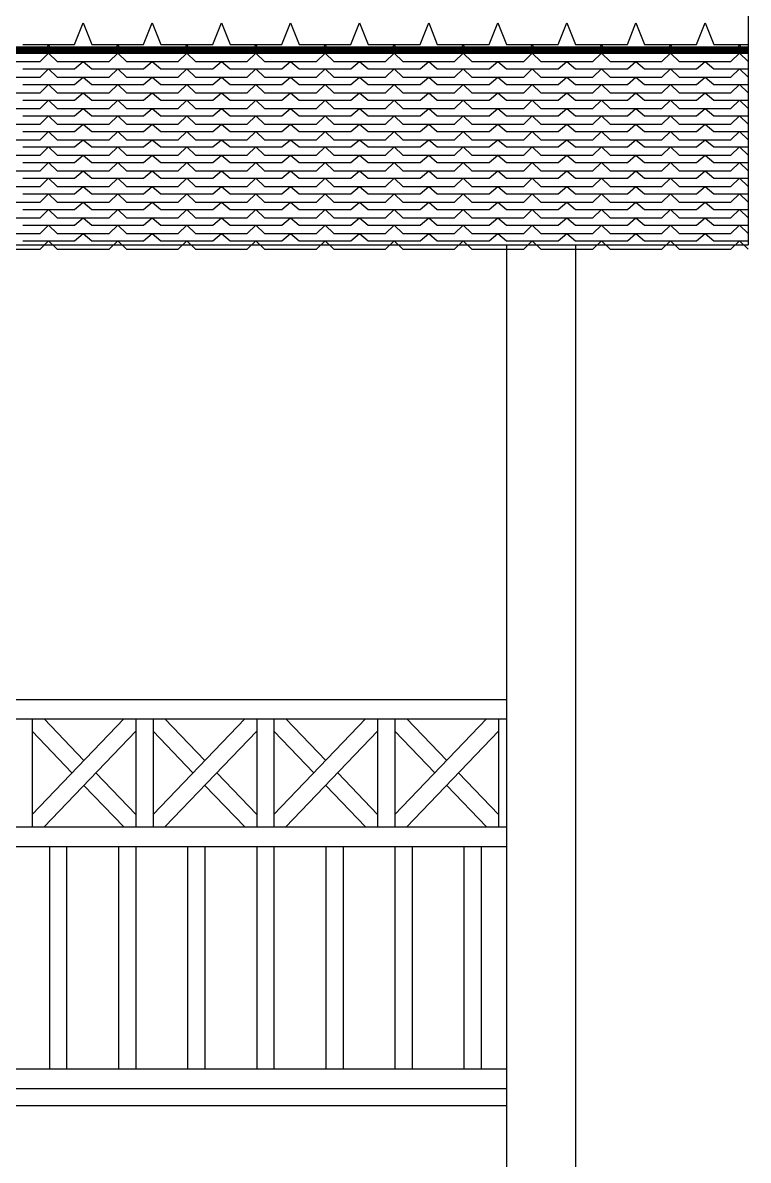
# Model space of a CAD drawing. Header units: inches. Extents: x 86794 to 87086, y 41803 to 41823.
# Drawn here: x 87036.171 to 87037.851, y 41816.897 to 41819.53 of the extents above; entities that cross this region are included whole.
import ezdxf

# ---------------------------------------------------------------- set-up
doc = ezdxf.new("R2010")
doc.units = ezdxf.units.IN
doc.header["$MEASUREMENT"] = 0

msp = doc.modelspace()

# ---------------------------------------------------------------- linework, layer by layer
at = {"ltscale": 0.006}
for p, q in [((87037.8509, 41821.7295), (87037.8509, 41819.0158)), ((87029.6509, 41819.459), (87037.8509, 41819.459)), ((87029.6509, 41819.459), (87037.8509, 41819.459)), ((87029.6509, 41819.459), (87037.8509, 41819.459)), ((87029.6509, 41819.0158), (87037.8509, 41819.0158)), ((87037.2909, 41819.0158), (87037.2909, 41814.2936)), ((87037.4509, 41819.0158), (87037.4509, 41814.2936)), ((87035.0542, 41817.9636), (87037.2909, 41817.9636)), ((87035.0542, 41817.9186), (87037.2909, 41817.9186)), ((87036.1926, 41817.9186), (87036.1926, 41817.6686)), ((87036.4048, 41817.9186), (87036.1926, 41817.6975)), ((87036.2203, 41817.9186), (87036.3126, 41817.8225)), ((87036.4326, 41817.9186), (87036.4326, 41817.6686)), ((87036.4726, 41817.9186), (87036.4726, 41817.6686)), ((87036.6848, 41817.9186), (87036.4726, 41817.6975)), ((87036.5003, 41817.9186), (87036.5926, 41817.8225)), ((87036.7126, 41817.9186), (87036.7126, 41817.6686)), ((87036.7526, 41817.9186), (87036.7526, 41817.6686)), ((87036.9648, 41817.9186), (87036.7526, 41817.6975)), ((87036.7803, 41817.9186), (87036.8726, 41817.8225)), ((87036.9926, 41817.9186), (87036.9926, 41817.6686)), ((87037.0326, 41817.9186), (87037.0326, 41817.6686)), ((87037.2448, 41817.9186), (87037.0326, 41817.6975)), ((87037.0603, 41817.9186), (87037.1526, 41817.8225)), ((87037.2726, 41817.9186), (87037.2726, 41817.6686)), ((87036.1926, 41817.8898), (87036.2848, 41817.7936)), ((87036.4326, 41817.8898), (87036.2203, 41817.6686)), ((87036.4726, 41817.8898), (87036.5648, 41817.7936)), ((87036.7126, 41817.8898), (87036.5003, 41817.6686)), ((87036.7526, 41817.8898), (87036.8448, 41817.7936)), ((87036.9926, 41817.8898), (87036.7803, 41817.6686)), ((87037.0326, 41817.8898), (87037.1248, 41817.7936)), ((87037.2726, 41817.8898), (87037.0603, 41817.6686)), ((87036.3403, 41817.7936), (87036.4326, 41817.6975)), ((87036.6203, 41817.7936), (87036.7126, 41817.6975)), ((87036.9003, 41817.7936), (87036.9926, 41817.6975)), ((87037.1803, 41817.7936), (87037.2726, 41817.6975)), ((87036.3126, 41817.7648), (87036.4048, 41817.6686)), ((87036.5926, 41817.7648), (87036.6848, 41817.6686)), ((87036.8726, 41817.7648), (87036.9648, 41817.6686)), ((87037.1526, 41817.7648), (87037.2448, 41817.6686)), ((87035.0542, 41817.6686), (87037.2909, 41817.6686)), ((87035.0542, 41817.6236), (87037.2909, 41817.6236)), ((87036.2326, 41817.6236), (87036.2326, 41817.1086)), ((87036.2726, 41817.6236), (87036.2726, 41817.1086)), ((87036.3926, 41817.6236), (87036.3926, 41817.1086)), ((87036.4326, 41817.6236), (87036.4326, 41817.1086)), ((87036.5526, 41817.6236), (87036.5526, 41817.1086)), ((87036.5926, 41817.6236), (87036.5926, 41817.1086)), ((87036.7126, 41817.6236), (87036.7126, 41817.1086)), ((87036.7526, 41817.6236), (87036.7526, 41817.1086)), ((87036.8726, 41817.6236), (87036.8726, 41817.1086)), ((87036.9126, 41817.6236), (87036.9126, 41817.1086)), ((87037.0326, 41817.6236), (87037.0326, 41817.1086)), ((87037.0726, 41817.6236), (87037.0726, 41817.1086)), ((87037.1926, 41817.6236), (87037.1926, 41817.1086)), ((87037.2326, 41817.6236), (87037.2326, 41817.1086)), ((87035.0542, 41817.1086), (87037.2909, 41817.1086)), ((87035.0542, 41817.0636), (87037.2909, 41817.0636)), ((87035.0542, 41817.0636), (87037.2909, 41817.0636)), ((87035.0542, 41817.0236), (87037.2909, 41817.0236))]:
    msp.add_line(p, q, dxfattribs=at)
at = {"color": 250}
for p, q in [((87036.2909, 41819.4795), (87036.3109, 41819.5295)), ((87036.3109, 41819.5295), (87036.3309, 41819.4795)), ((87036.4509, 41819.4795), (87036.4709, 41819.5295)), ((87036.4709, 41819.5295), (87036.4909, 41819.4795)), ((87036.6109, 41819.4795), (87036.6309, 41819.5295)), ((87036.6309, 41819.5295), (87036.6509, 41819.4795)), ((87036.7709, 41819.4795), (87036.7909, 41819.5295)), ((87036.7909, 41819.5295), (87036.8109, 41819.4795)), ((87036.9309, 41819.4795), (87036.9509, 41819.5295)), ((87036.9509, 41819.5295), (87036.9709, 41819.4795)), ((87037.0909, 41819.4795), (87037.1109, 41819.5295)), ((87037.1109, 41819.5295), (87037.1309, 41819.4795)), ((87037.2509, 41819.4795), (87037.2709, 41819.5295)), ((87037.2709, 41819.5295), (87037.2909, 41819.4795)), ((87037.4109, 41819.4795), (87037.4309, 41819.5295)), ((87037.4309, 41819.5295), (87037.4509, 41819.4795)), ((87037.5709, 41819.4795), (87037.5909, 41819.5295)), ((87037.5909, 41819.5295), (87037.6109, 41819.4795)), ((87037.7309, 41819.4795), (87037.7509, 41819.5295)), ((87037.7509, 41819.5295), (87037.7709, 41819.4795)), ((87036.1709, 41819.4795), (87036.2909, 41819.4795)), ((87036.2227, 41819.459), (87036.2309, 41819.4795)), ((87036.2309, 41819.4795), (87036.2391, 41819.459)), ((87036.3309, 41819.4795), (87036.4509, 41819.4795)), ((87036.3827, 41819.459), (87036.3909, 41819.4795)), ((87036.3909, 41819.4795), (87036.3991, 41819.459)), ((87036.4909, 41819.4795), (87036.6109, 41819.4795)), ((87036.5427, 41819.459), (87036.5509, 41819.4795)), ((87036.5509, 41819.4795), (87036.5591, 41819.459)), ((87036.6509, 41819.4795), (87036.7709, 41819.4795)), ((87036.7027, 41819.459), (87036.7109, 41819.4795)), ((87036.7109, 41819.4795), (87036.7191, 41819.459)), ((87036.8109, 41819.4795), (87036.9309, 41819.4795)), ((87036.8627, 41819.459), (87036.8709, 41819.4795)), ((87036.8709, 41819.4795), (87036.8791, 41819.459)), ((87036.9709, 41819.4795), (87037.0909, 41819.4795)), ((87037.0227, 41819.459), (87037.0309, 41819.4795)), ((87037.0309, 41819.4795), (87037.0391, 41819.459)), ((87037.1309, 41819.4795), (87037.2509, 41819.4795)), ((87037.1827, 41819.459), (87037.1909, 41819.4795)), ((87037.1909, 41819.4795), (87037.1991, 41819.459)), ((87037.2909, 41819.4795), (87037.4109, 41819.4795)), ((87037.3427, 41819.459), (87037.3509, 41819.4795)), ((87037.3509, 41819.4795), (87037.3591, 41819.459)), ((87037.4509, 41819.4795), (87037.5709, 41819.4795)), ((87037.5027, 41819.459), (87037.5109, 41819.4795)), ((87037.5109, 41819.4795), (87037.5191, 41819.459)), ((87037.6109, 41819.4795), (87037.7309, 41819.4795)), ((87037.6627, 41819.459), (87037.6709, 41819.4795)), ((87037.6709, 41819.4795), (87037.6791, 41819.459)), ((87037.7709, 41819.4795), (87037.8509, 41819.4795)), ((87037.8227, 41819.459), (87037.8309, 41819.4795)), ((87037.8309, 41819.4795), (87037.8391, 41819.459)), ((87036.2109, 41819.4396), (87036.2309, 41819.459)), ((87036.2309, 41819.459), (87036.2509, 41819.4396)), ((87036.3709, 41819.4396), (87036.3909, 41819.459)), ((87036.3909, 41819.459), (87036.4109, 41819.4396)), ((87036.5309, 41819.4396), (87036.5509, 41819.459)), ((87036.5509, 41819.459), (87036.5709, 41819.4396)), ((87036.6909, 41819.4396), (87036.7109, 41819.459)), ((87036.7109, 41819.459), (87036.7309, 41819.4396)), ((87036.8509, 41819.4396), (87036.8709, 41819.459)), ((87036.8709, 41819.459), (87036.8909, 41819.4396)), ((87037.0109, 41819.4396), (87037.0309, 41819.459)), ((87037.0309, 41819.459), (87037.0509, 41819.4396)), ((87037.1709, 41819.4396), (87037.1909, 41819.459)), ((87037.1909, 41819.459), (87037.2109, 41819.4396)), ((87037.3309, 41819.4396), (87037.3509, 41819.459)), ((87037.3509, 41819.459), (87037.3709, 41819.4396)), ((87037.4909, 41819.4396), (87037.5109, 41819.459)), ((87037.5109, 41819.459), (87037.5309, 41819.4396)), ((87037.6509, 41819.4396), (87037.6709, 41819.459)), ((87037.6709, 41819.459), (87037.6909, 41819.4396)), ((87037.8109, 41819.4396), (87037.8309, 41819.459)), ((87037.8309, 41819.459), (87037.8509, 41819.4396)), ((87036.0909, 41819.4396), (87036.2109, 41819.4396)), ((87036.2509, 41819.4396), (87036.3709, 41819.4396)), ((87036.2909, 41819.4228), (87036.3109, 41819.4396)), ((87036.3109, 41819.4396), (87036.3309, 41819.4228)), ((87036.4109, 41819.4396), (87036.5309, 41819.4396)), ((87036.4509, 41819.4228), (87036.4709, 41819.4396)), ((87036.4709, 41819.4396), (87036.4909, 41819.4228)), ((87036.5709, 41819.4396), (87036.6909, 41819.4396)), ((87036.6109, 41819.4228), (87036.6309, 41819.4396)), ((87036.6309, 41819.4396), (87036.6509, 41819.4228)), ((87036.7309, 41819.4396), (87036.8509, 41819.4396)), ((87036.7709, 41819.4228), (87036.7909, 41819.4396)), ((87036.7909, 41819.4396), (87036.8109, 41819.4228)), ((87036.8909, 41819.4396), (87037.0109, 41819.4396)), ((87036.9309, 41819.4228), (87036.9509, 41819.4396)), ((87036.9509, 41819.4396), (87036.9709, 41819.4228)), ((87037.0509, 41819.4396), (87037.1709, 41819.4396)), ((87037.0909, 41819.4228), (87037.1109, 41819.4396)), ((87037.1109, 41819.4396), (87037.1309, 41819.4228)), ((87037.2109, 41819.4396), (87037.3309, 41819.4396)), ((87037.2509, 41819.4228), (87037.2709, 41819.4396)), ((87037.2709, 41819.4396), (87037.2909, 41819.4228)), ((87037.3709, 41819.4396), (87037.4909, 41819.4396)), ((87037.4109, 41819.4228), (87037.4309, 41819.4396)), ((87037.4309, 41819.4396), (87037.4509, 41819.4228)), ((87037.5309, 41819.4396), (87037.6509, 41819.4396)), ((87037.5709, 41819.4228), (87037.5909, 41819.4396)), ((87037.5909, 41819.4396), (87037.6109, 41819.4228)), ((87037.6909, 41819.4396), (87037.8109, 41819.4396)), ((87037.7309, 41819.4228), (87037.7509, 41819.4396)), ((87037.7509, 41819.4396), (87037.7709, 41819.4228)), ((87036.0909, 41819.4035), (87036.2109, 41819.4035)), ((87036.1709, 41819.4228), (87036.2909, 41819.4228)), ((87036.2109, 41819.4035), (87036.2309, 41819.4228)), ((87036.2309, 41819.4228), (87036.2509, 41819.4035)), ((87036.2509, 41819.4035), (87036.3709, 41819.4035)), ((87036.2909, 41819.3867), (87036.3109, 41819.4035)), ((87036.3109, 41819.4035), (87036.3309, 41819.3867)), ((87036.3309, 41819.4228), (87036.4509, 41819.4228)), ((87036.3709, 41819.4035), (87036.3909, 41819.4228)), ((87036.3909, 41819.4228), (87036.4109, 41819.4035)), ((87036.4109, 41819.4035), (87036.5309, 41819.4035)), ((87036.4509, 41819.3867), (87036.4709, 41819.4035)), ((87036.4709, 41819.4035), (87036.4909, 41819.3867)), ((87036.4909, 41819.4228), (87036.6109, 41819.4228)), ((87036.5309, 41819.4035), (87036.5509, 41819.4228)), ((87036.5509, 41819.4228), (87036.5709, 41819.4035)), ((87036.5709, 41819.4035), (87036.6909, 41819.4035)), ((87036.6109, 41819.3867), (87036.6309, 41819.4035)), ((87036.6309, 41819.4035), (87036.6509, 41819.3867)), ((87036.6509, 41819.4228), (87036.7709, 41819.4228)), ((87036.6909, 41819.4035), (87036.7109, 41819.4228)), ((87036.7109, 41819.4228), (87036.7309, 41819.4035)), ((87036.7309, 41819.4035), (87036.8509, 41819.4035)), ((87036.7709, 41819.3867), (87036.7909, 41819.4035)), ((87036.7909, 41819.4035), (87036.8109, 41819.3867)), ((87036.8109, 41819.4228), (87036.9309, 41819.4228)), ((87036.8509, 41819.4035), (87036.8709, 41819.4228)), ((87036.8709, 41819.4228), (87036.8909, 41819.4035)), ((87036.8909, 41819.4035), (87037.0109, 41819.4035)), ((87036.9309, 41819.3867), (87036.9509, 41819.4035)), ((87036.9509, 41819.4035), (87036.9709, 41819.3867)), ((87036.9709, 41819.4228), (87037.0909, 41819.4228)), ((87037.0109, 41819.4035), (87037.0309, 41819.4228)), ((87037.0309, 41819.4228), (87037.0509, 41819.4035)), ((87037.0509, 41819.4035), (87037.1709, 41819.4035)), ((87037.0909, 41819.3867), (87037.1109, 41819.4035)), ((87037.1109, 41819.4035), (87037.1309, 41819.3867)), ((87037.1309, 41819.4228), (87037.2509, 41819.4228)), ((87037.1709, 41819.4035), (87037.1909, 41819.4228)), ((87037.1909, 41819.4228), (87037.2109, 41819.4035)), ((87037.2109, 41819.4035), (87037.3309, 41819.4035)), ((87037.2509, 41819.3867), (87037.2709, 41819.4035)), ((87037.2709, 41819.4035), (87037.2909, 41819.3867)), ((87037.2909, 41819.4228), (87037.4109, 41819.4228)), ((87037.3309, 41819.4035), (87037.3509, 41819.4228)), ((87037.3509, 41819.4228), (87037.3709, 41819.4035)), ((87037.3709, 41819.4035), (87037.4909, 41819.4035)), ((87037.4109, 41819.3867), (87037.4309, 41819.4035)), ((87037.4309, 41819.4035), (87037.4509, 41819.3867)), ((87037.4509, 41819.4228), (87037.5709, 41819.4228)), ((87037.4909, 41819.4035), (87037.5109, 41819.4228)), ((87037.5109, 41819.4228), (87037.5309, 41819.4035)), ((87037.5309, 41819.4035), (87037.6509, 41819.4035)), ((87037.5709, 41819.3867), (87037.5909, 41819.4035)), ((87037.5909, 41819.4035), (87037.6109, 41819.3867)), ((87037.6109, 41819.4228), (87037.7309, 41819.4228)), ((87037.6509, 41819.4035), (87037.6709, 41819.4228)), ((87037.6709, 41819.4228), (87037.6909, 41819.4035)), ((87037.6909, 41819.4035), (87037.8109, 41819.4035)), ((87037.7309, 41819.3867), (87037.7509, 41819.4035)), ((87037.7509, 41819.4035), (87037.7709, 41819.3867)), ((87037.7709, 41819.4228), (87037.8509, 41819.4228)), ((87037.8109, 41819.4035), (87037.8309, 41819.4228)), ((87037.8309, 41819.4228), (87037.8509, 41819.4035)), ((87036.1709, 41819.3867), (87036.2909, 41819.3867)), ((87036.2109, 41819.3673), (87036.2309, 41819.3867)), ((87036.2309, 41819.3867), (87036.2509, 41819.3673)), ((87036.3309, 41819.3867), (87036.4509, 41819.3867)), ((87036.3709, 41819.3673), (87036.3909, 41819.3867)), ((87036.3909, 41819.3867), (87036.4109, 41819.3673)), ((87036.4909, 41819.3867), (87036.6109, 41819.3867)), ((87036.5309, 41819.3673), (87036.5509, 41819.3867)), ((87036.5509, 41819.3867), (87036.5709, 41819.3673)), ((87036.6509, 41819.3867), (87036.7709, 41819.3867)), ((87036.6909, 41819.3673), (87036.7109, 41819.3867)), ((87036.7109, 41819.3867), (87036.7309, 41819.3673)), ((87036.8109, 41819.3867), (87036.9309, 41819.3867)), ((87036.8509, 41819.3673), (87036.8709, 41819.3867)), ((87036.8709, 41819.3867), (87036.8909, 41819.3673)), ((87036.9709, 41819.3867), (87037.0909, 41819.3867)), ((87037.0109, 41819.3673), (87037.0309, 41819.3867)), ((87037.0309, 41819.3867), (87037.0509, 41819.3673)), ((87037.1309, 41819.3867), (87037.2509, 41819.3867)), ((87037.1709, 41819.3673), (87037.1909, 41819.3867)), ((87037.1909, 41819.3867), (87037.2109, 41819.3673)), ((87037.2909, 41819.3867), (87037.4109, 41819.3867)), ((87037.3309, 41819.3673), (87037.3509, 41819.3867)), ((87037.3509, 41819.3867), (87037.3709, 41819.3673)), ((87037.4509, 41819.3867), (87037.5709, 41819.3867)), ((87037.4909, 41819.3673), (87037.5109, 41819.3867)), ((87037.5109, 41819.3867), (87037.5309, 41819.3673)), ((87037.6109, 41819.3867), (87037.7309, 41819.3867)), ((87037.6509, 41819.3673), (87037.6709, 41819.3867)), ((87037.6709, 41819.3867), (87037.6909, 41819.3673)), ((87037.7709, 41819.3867), (87037.8509, 41819.3867)), ((87037.8109, 41819.3673), (87037.8309, 41819.3867)), ((87037.8309, 41819.3867), (87037.8509, 41819.3673)), ((87036.0909, 41819.3673), (87036.2109, 41819.3673)), ((87036.1709, 41819.3505), (87036.2909, 41819.3505)), ((87036.2109, 41819.3312), (87036.2309, 41819.3505)), ((87036.2309, 41819.3505), (87036.2509, 41819.3312)), ((87036.2509, 41819.3673), (87036.3709, 41819.3673)), ((87036.2909, 41819.3505), (87036.3109, 41819.3673)), ((87036.3109, 41819.3673), (87036.3309, 41819.3505)), ((87036.3309, 41819.3505), (87036.4509, 41819.3505)), ((87036.3709, 41819.3312), (87036.3909, 41819.3505)), ((87036.3909, 41819.3505), (87036.4109, 41819.3312)), ((87036.4109, 41819.3673), (87036.5309, 41819.3673)), ((87036.4509, 41819.3505), (87036.4709, 41819.3673)), ((87036.4709, 41819.3673), (87036.4909, 41819.3505)), ((87036.4909, 41819.3505), (87036.6109, 41819.3505)), ((87036.5309, 41819.3312), (87036.5509, 41819.3505)), ((87036.5509, 41819.3505), (87036.5709, 41819.3312)), ((87036.5709, 41819.3673), (87036.6909, 41819.3673)), ((87036.6109, 41819.3505), (87036.6309, 41819.3673)), ((87036.6309, 41819.3673), (87036.6509, 41819.3505)), ((87036.6509, 41819.3505), (87036.7709, 41819.3505)), ((87036.6909, 41819.3312), (87036.7109, 41819.3505)), ((87036.7109, 41819.3505), (87036.7309, 41819.3312)), ((87036.7309, 41819.3673), (87036.8509, 41819.3673)), ((87036.7709, 41819.3505), (87036.7909, 41819.3673)), ((87036.7909, 41819.3673), (87036.8109, 41819.3505)), ((87036.8109, 41819.3505), (87036.9309, 41819.3505)), ((87036.8509, 41819.3312), (87036.8709, 41819.3505)), ((87036.8709, 41819.3505), (87036.8909, 41819.3312)), ((87036.8909, 41819.3673), (87037.0109, 41819.3673)), ((87036.9309, 41819.3505), (87036.9509, 41819.3673)), ((87036.9509, 41819.3673), (87036.9709, 41819.3505)), ((87036.9709, 41819.3505), (87037.0909, 41819.3505)), ((87037.0109, 41819.3312), (87037.0309, 41819.3505)), ((87037.0309, 41819.3505), (87037.0509, 41819.3312)), ((87037.0509, 41819.3673), (87037.1709, 41819.3673)), ((87037.0909, 41819.3505), (87037.1109, 41819.3673)), ((87037.1109, 41819.3673), (87037.1309, 41819.3505)), ((87037.1309, 41819.3505), (87037.2509, 41819.3505)), ((87037.1709, 41819.3312), (87037.1909, 41819.3505)), ((87037.1909, 41819.3505), (87037.2109, 41819.3312)), ((87037.2109, 41819.3673), (87037.3309, 41819.3673)), ((87037.2509, 41819.3505), (87037.2709, 41819.3673)), ((87037.2709, 41819.3673), (87037.2909, 41819.3505)), ((87037.2909, 41819.3505), (87037.4109, 41819.3505)), ((87037.3309, 41819.3312), (87037.3509, 41819.3505)), ((87037.3509, 41819.3505), (87037.3709, 41819.3312)), ((87037.3709, 41819.3673), (87037.4909, 41819.3673)), ((87037.4109, 41819.3505), (87037.4309, 41819.3673)), ((87037.4309, 41819.3673), (87037.4509, 41819.3505)), ((87037.4509, 41819.3505), (87037.5709, 41819.3505)), ((87037.4909, 41819.3312), (87037.5109, 41819.3505)), ((87037.5109, 41819.3505), (87037.5309, 41819.3312)), ((87037.5309, 41819.3673), (87037.6509, 41819.3673)), ((87037.5709, 41819.3505), (87037.5909, 41819.3673)), ((87037.5909, 41819.3673), (87037.6109, 41819.3505)), ((87037.6109, 41819.3505), (87037.7309, 41819.3505)), ((87037.6509, 41819.3312), (87037.6709, 41819.3505)), ((87037.6709, 41819.3505), (87037.6909, 41819.3312)), ((87037.6909, 41819.3673), (87037.8109, 41819.3673)), ((87037.7309, 41819.3505), (87037.7509, 41819.3673)), ((87037.7509, 41819.3673), (87037.7709, 41819.3505)), ((87037.7709, 41819.3505), (87037.8509, 41819.3505)), ((87037.8109, 41819.3312), (87037.8309, 41819.3505)), ((87037.8309, 41819.3505), (87037.8509, 41819.3312)), ((87036.0909, 41819.3312), (87036.2109, 41819.3312)), ((87036.2509, 41819.3312), (87036.3709, 41819.3312)), ((87036.2909, 41819.3144), (87036.3109, 41819.3312)), ((87036.3109, 41819.3312), (87036.3309, 41819.3144)), ((87036.4109, 41819.3312), (87036.5309, 41819.3312)), ((87036.4509, 41819.3144), (87036.4709, 41819.3312)), ((87036.4709, 41819.3312), (87036.4909, 41819.3144)), ((87036.5709, 41819.3312), (87036.6909, 41819.3312)), ((87036.6109, 41819.3144), (87036.6309, 41819.3312)), ((87036.6309, 41819.3312), (87036.6509, 41819.3144)), ((87036.7309, 41819.3312), (87036.8509, 41819.3312)), ((87036.7709, 41819.3144), (87036.7909, 41819.3312)), ((87036.7909, 41819.3312), (87036.8109, 41819.3144)), ((87036.8909, 41819.3312), (87037.0109, 41819.3312)), ((87036.9309, 41819.3144), (87036.9509, 41819.3312)), ((87036.9509, 41819.3312), (87036.9709, 41819.3144)), ((87037.0509, 41819.3312), (87037.1709, 41819.3312)), ((87037.0909, 41819.3144), (87037.1109, 41819.3312)), ((87037.1109, 41819.3312), (87037.1309, 41819.3144)), ((87037.2109, 41819.3312), (87037.3309, 41819.3312)), ((87037.2509, 41819.3144), (87037.2709, 41819.3312)), ((87037.2709, 41819.3312), (87037.2909, 41819.3144)), ((87037.3709, 41819.3312), (87037.4909, 41819.3312)), ((87037.4109, 41819.3144), (87037.4309, 41819.3312)), ((87037.4309, 41819.3312), (87037.4509, 41819.3144)), ((87037.5309, 41819.3312), (87037.6509, 41819.3312)), ((87037.5709, 41819.3144), (87037.5909, 41819.3312)), ((87037.5909, 41819.3312), (87037.6109, 41819.3144)), ((87037.6909, 41819.3312), (87037.8109, 41819.3312)), ((87037.7309, 41819.3144), (87037.7509, 41819.3312)), ((87037.7509, 41819.3312), (87037.7709, 41819.3144)), ((87036.0909, 41819.295), (87036.2109, 41819.295)), ((87036.1709, 41819.3144), (87036.2909, 41819.3144)), ((87036.2109, 41819.295), (87036.2309, 41819.3144)), ((87036.2309, 41819.3144), (87036.2509, 41819.295)), ((87036.2509, 41819.295), (87036.3709, 41819.295)), ((87036.2909, 41819.2782), (87036.3109, 41819.295)), ((87036.3109, 41819.295), (87036.3309, 41819.2782)), ((87036.3309, 41819.3144), (87036.4509, 41819.3144)), ((87036.3709, 41819.295), (87036.3909, 41819.3144)), ((87036.3909, 41819.3144), (87036.4109, 41819.295)), ((87036.4109, 41819.295), (87036.5309, 41819.295)), ((87036.4509, 41819.2782), (87036.4709, 41819.295)), ((87036.4709, 41819.295), (87036.4909, 41819.2782)), ((87036.4909, 41819.3144), (87036.6109, 41819.3144)), ((87036.5309, 41819.295), (87036.5509, 41819.3144)), ((87036.5509, 41819.3144), (87036.5709, 41819.295)), ((87036.5709, 41819.295), (87036.6909, 41819.295)), ((87036.6109, 41819.2782), (87036.6309, 41819.295)), ((87036.6309, 41819.295), (87036.6509, 41819.2782)), ((87036.6509, 41819.3144), (87036.7709, 41819.3144)), ((87036.6909, 41819.295), (87036.7109, 41819.3144)), ((87036.7109, 41819.3144), (87036.7309, 41819.295)), ((87036.7309, 41819.295), (87036.8509, 41819.295)), ((87036.7709, 41819.2782), (87036.7909, 41819.295)), ((87036.7909, 41819.295), (87036.8109, 41819.2782)), ((87036.8109, 41819.3144), (87036.9309, 41819.3144)), ((87036.8509, 41819.295), (87036.8709, 41819.3144)), ((87036.8709, 41819.3144), (87036.8909, 41819.295)), ((87036.8909, 41819.295), (87037.0109, 41819.295)), ((87036.9309, 41819.2782), (87036.9509, 41819.295)), ((87036.9509, 41819.295), (87036.9709, 41819.2782)), ((87036.9709, 41819.3144), (87037.0909, 41819.3144)), ((87037.0109, 41819.295), (87037.0309, 41819.3144)), ((87037.0309, 41819.3144), (87037.0509, 41819.295)), ((87037.0509, 41819.295), (87037.1709, 41819.295)), ((87037.0909, 41819.2782), (87037.1109, 41819.295)), ((87037.1109, 41819.295), (87037.1309, 41819.2782)), ((87037.1309, 41819.3144), (87037.2509, 41819.3144)), ((87037.1709, 41819.295), (87037.1909, 41819.3144)), ((87037.1909, 41819.3144), (87037.2109, 41819.295)), ((87037.2109, 41819.295), (87037.3309, 41819.295)), ((87037.2509, 41819.2782), (87037.2709, 41819.295)), ((87037.2709, 41819.295), (87037.2909, 41819.2782)), ((87037.2909, 41819.3144), (87037.4109, 41819.3144)), ((87037.3309, 41819.295), (87037.3509, 41819.3144)), ((87037.3509, 41819.3144), (87037.3709, 41819.295)), ((87037.3709, 41819.295), (87037.4909, 41819.295)), ((87037.4109, 41819.2782), (87037.4309, 41819.295)), ((87037.4309, 41819.295), (87037.4509, 41819.2782)), ((87037.4509, 41819.3144), (87037.5709, 41819.3144)), ((87037.4909, 41819.295), (87037.5109, 41819.3144)), ((87037.5109, 41819.3144), (87037.5309, 41819.295)), ((87037.5309, 41819.295), (87037.6509, 41819.295)), ((87037.5709, 41819.2782), (87037.5909, 41819.295)), ((87037.5909, 41819.295), (87037.6109, 41819.2782)), ((87037.6109, 41819.3144), (87037.7309, 41819.3144)), ((87037.6509, 41819.295), (87037.6709, 41819.3144)), ((87037.6709, 41819.3144), (87037.6909, 41819.295)), ((87037.6909, 41819.295), (87037.8109, 41819.295)), ((87037.7309, 41819.2782), (87037.7509, 41819.295)), ((87037.7509, 41819.295), (87037.7709, 41819.2782)), ((87037.7709, 41819.3144), (87037.8509, 41819.3144)), ((87037.8109, 41819.295), (87037.8309, 41819.3144)), ((87037.8309, 41819.3144), (87037.8509, 41819.295)), ((87036.1709, 41819.2782), (87036.2909, 41819.2782)), ((87036.2109, 41819.2589), (87036.2309, 41819.2782)), ((87036.2309, 41819.2782), (87036.2509, 41819.2589)), ((87036.3309, 41819.2782), (87036.4509, 41819.2782)), ((87036.3709, 41819.2589), (87036.3909, 41819.2782)), ((87036.3909, 41819.2782), (87036.4109, 41819.2589)), ((87036.4909, 41819.2782), (87036.6109, 41819.2782)), ((87036.5309, 41819.2589), (87036.5509, 41819.2782)), ((87036.5509, 41819.2782), (87036.5709, 41819.2589)), ((87036.6509, 41819.2782), (87036.7709, 41819.2782)), ((87036.6909, 41819.2589), (87036.7109, 41819.2782)), ((87036.7109, 41819.2782), (87036.7309, 41819.2589)), ((87036.8109, 41819.2782), (87036.9309, 41819.2782)), ((87036.8509, 41819.2589), (87036.8709, 41819.2782)), ((87036.8709, 41819.2782), (87036.8909, 41819.2589)), ((87036.9709, 41819.2782), (87037.0909, 41819.2782)), ((87037.0109, 41819.2589), (87037.0309, 41819.2782)), ((87037.0309, 41819.2782), (87037.0509, 41819.2589)), ((87037.1309, 41819.2782), (87037.2509, 41819.2782)), ((87037.1709, 41819.2589), (87037.1909, 41819.2782)), ((87037.1909, 41819.2782), (87037.2109, 41819.2589)), ((87037.2909, 41819.2782), (87037.4109, 41819.2782)), ((87037.3309, 41819.2589), (87037.3509, 41819.2782)), ((87037.3509, 41819.2782), (87037.3709, 41819.2589)), ((87037.4509, 41819.2782), (87037.5709, 41819.2782)), ((87037.4909, 41819.2589), (87037.5109, 41819.2782)), ((87037.5109, 41819.2782), (87037.5309, 41819.2589)), ((87037.6109, 41819.2782), (87037.7309, 41819.2782)), ((87037.6509, 41819.2589), (87037.6709, 41819.2782)), ((87037.6709, 41819.2782), (87037.6909, 41819.2589)), ((87037.7709, 41819.2782), (87037.8509, 41819.2782)), ((87037.8109, 41819.2589), (87037.8309, 41819.2782)), ((87037.8309, 41819.2782), (87037.8509, 41819.2589)), ((87036.0909, 41819.2589), (87036.2109, 41819.2589)), ((87036.1709, 41819.2421), (87036.2909, 41819.2421)), ((87036.2109, 41819.2227), (87036.2309, 41819.2421)), ((87036.2309, 41819.2421), (87036.2509, 41819.2227)), ((87036.2509, 41819.2589), (87036.3709, 41819.2589)), ((87036.2909, 41819.2421), (87036.3109, 41819.2589)), ((87036.3109, 41819.2589), (87036.3309, 41819.2421)), ((87036.3309, 41819.2421), (87036.4509, 41819.2421)), ((87036.3709, 41819.2227), (87036.3909, 41819.2421)), ((87036.3909, 41819.2421), (87036.4109, 41819.2227)), ((87036.4109, 41819.2589), (87036.5309, 41819.2589)), ((87036.4509, 41819.2421), (87036.4709, 41819.2589)), ((87036.4709, 41819.2589), (87036.4909, 41819.2421)), ((87036.4909, 41819.2421), (87036.6109, 41819.2421)), ((87036.5309, 41819.2227), (87036.5509, 41819.2421)), ((87036.5509, 41819.2421), (87036.5709, 41819.2227)), ((87036.5709, 41819.2589), (87036.6909, 41819.2589)), ((87036.6109, 41819.2421), (87036.6309, 41819.2589)), ((87036.6309, 41819.2589), (87036.6509, 41819.2421)), ((87036.6509, 41819.2421), (87036.7709, 41819.2421)), ((87036.6909, 41819.2227), (87036.7109, 41819.2421)), ((87036.7109, 41819.2421), (87036.7309, 41819.2227)), ((87036.7309, 41819.2589), (87036.8509, 41819.2589)), ((87036.7709, 41819.2421), (87036.7909, 41819.2589)), ((87036.7909, 41819.2589), (87036.8109, 41819.2421)), ((87036.8109, 41819.2421), (87036.9309, 41819.2421)), ((87036.8509, 41819.2227), (87036.8709, 41819.2421)), ((87036.8709, 41819.2421), (87036.8909, 41819.2227)), ((87036.8909, 41819.2589), (87037.0109, 41819.2589)), ((87036.9309, 41819.2421), (87036.9509, 41819.2589)), ((87036.9509, 41819.2589), (87036.9709, 41819.2421)), ((87036.9709, 41819.2421), (87037.0909, 41819.2421)), ((87037.0109, 41819.2227), (87037.0309, 41819.2421)), ((87037.0309, 41819.2421), (87037.0509, 41819.2227)), ((87037.0509, 41819.2589), (87037.1709, 41819.2589)), ((87037.0909, 41819.2421), (87037.1109, 41819.2589)), ((87037.1109, 41819.2589), (87037.1309, 41819.2421)), ((87037.1309, 41819.2421), (87037.2509, 41819.2421)), ((87037.1709, 41819.2227), (87037.1909, 41819.2421)), ((87037.1909, 41819.2421), (87037.2109, 41819.2227)), ((87037.2109, 41819.2589), (87037.3309, 41819.2589)), ((87037.2509, 41819.2421), (87037.2709, 41819.2589)), ((87037.2709, 41819.2589), (87037.2909, 41819.2421)), ((87037.2909, 41819.2421), (87037.4109, 41819.2421)), ((87037.3309, 41819.2227), (87037.3509, 41819.2421)), ((87037.3509, 41819.2421), (87037.3709, 41819.2227)), ((87037.3709, 41819.2589), (87037.4909, 41819.2589)), ((87037.4109, 41819.2421), (87037.4309, 41819.2589)), ((87037.4309, 41819.2589), (87037.4509, 41819.2421)), ((87037.4509, 41819.2421), (87037.5709, 41819.2421)), ((87037.4909, 41819.2227), (87037.5109, 41819.2421)), ((87037.5109, 41819.2421), (87037.5309, 41819.2227)), ((87037.5309, 41819.2589), (87037.6509, 41819.2589)), ((87037.5709, 41819.2421), (87037.5909, 41819.2589)), ((87037.5909, 41819.2589), (87037.6109, 41819.2421)), ((87037.6109, 41819.2421), (87037.7309, 41819.2421)), ((87037.6509, 41819.2227), (87037.6709, 41819.2421)), ((87037.6709, 41819.2421), (87037.6909, 41819.2227)), ((87037.6909, 41819.2589), (87037.8109, 41819.2589)), ((87037.7309, 41819.2421), (87037.7509, 41819.2589)), ((87037.7509, 41819.2589), (87037.7709, 41819.2421)), ((87037.7709, 41819.2421), (87037.8509, 41819.2421)), ((87037.8109, 41819.2227), (87037.8309, 41819.2421)), ((87037.8309, 41819.2421), (87037.8509, 41819.2227)), ((87036.0909, 41819.2227), (87036.2109, 41819.2227)), ((87036.2509, 41819.2227), (87036.3709, 41819.2227)), ((87036.2909, 41819.2059), (87036.3109, 41819.2227)), ((87036.3109, 41819.2227), (87036.3309, 41819.2059)), ((87036.4109, 41819.2227), (87036.5309, 41819.2227)), ((87036.4509, 41819.2059), (87036.4709, 41819.2227)), ((87036.4709, 41819.2227), (87036.4909, 41819.2059)), ((87036.5709, 41819.2227), (87036.6909, 41819.2227)), ((87036.6109, 41819.2059), (87036.6309, 41819.2227)), ((87036.6309, 41819.2227), (87036.6509, 41819.2059)), ((87036.7309, 41819.2227), (87036.8509, 41819.2227)), ((87036.7709, 41819.2059), (87036.7909, 41819.2227)), ((87036.7909, 41819.2227), (87036.8109, 41819.2059)), ((87036.8909, 41819.2227), (87037.0109, 41819.2227)), ((87036.9309, 41819.2059), (87036.9509, 41819.2227)), ((87036.9509, 41819.2227), (87036.9709, 41819.2059)), ((87037.0509, 41819.2227), (87037.1709, 41819.2227)), ((87037.0909, 41819.2059), (87037.1109, 41819.2227)), ((87037.1109, 41819.2227), (87037.1309, 41819.2059)), ((87037.2109, 41819.2227), (87037.3309, 41819.2227)), ((87037.2509, 41819.2059), (87037.2709, 41819.2227)), ((87037.2709, 41819.2227), (87037.2909, 41819.2059)), ((87037.3709, 41819.2227), (87037.4909, 41819.2227)), ((87037.4109, 41819.2059), (87037.4309, 41819.2227)), ((87037.4309, 41819.2227), (87037.4509, 41819.2059)), ((87037.5309, 41819.2227), (87037.6509, 41819.2227)), ((87037.5709, 41819.2059), (87037.5909, 41819.2227)), ((87037.5909, 41819.2227), (87037.6109, 41819.2059)), ((87037.6909, 41819.2227), (87037.8109, 41819.2227)), ((87037.7309, 41819.2059), (87037.7509, 41819.2227)), ((87037.7509, 41819.2227), (87037.7709, 41819.2059)), ((87036.1709, 41819.2059), (87036.2909, 41819.2059)), ((87036.2109, 41819.1866), (87036.2309, 41819.2059)), ((87036.2309, 41819.2059), (87036.2509, 41819.1866)), ((87036.3309, 41819.2059), (87036.4509, 41819.2059)), ((87036.3709, 41819.1866), (87036.3909, 41819.2059)), ((87036.3909, 41819.2059), (87036.4109, 41819.1866)), ((87036.4909, 41819.2059), (87036.6109, 41819.2059)), ((87036.5309, 41819.1866), (87036.5509, 41819.2059)), ((87036.5509, 41819.2059), (87036.5709, 41819.1866)), ((87036.6509, 41819.2059), (87036.7709, 41819.2059)), ((87036.6909, 41819.1866), (87036.7109, 41819.2059)), ((87036.7109, 41819.2059), (87036.7309, 41819.1866)), ((87036.8109, 41819.2059), (87036.9309, 41819.2059)), ((87036.8509, 41819.1866), (87036.8709, 41819.2059)), ((87036.8709, 41819.2059), (87036.8909, 41819.1866)), ((87036.9709, 41819.2059), (87037.0909, 41819.2059)), ((87037.0109, 41819.1866), (87037.0309, 41819.2059)), ((87037.0309, 41819.2059), (87037.0509, 41819.1866)), ((87037.1309, 41819.2059), (87037.2509, 41819.2059)), ((87037.1709, 41819.1866), (87037.1909, 41819.2059)), ((87037.1909, 41819.2059), (87037.2109, 41819.1866)), ((87037.2909, 41819.2059), (87037.4109, 41819.2059)), ((87037.3309, 41819.1866), (87037.3509, 41819.2059)), ((87037.3509, 41819.2059), (87037.3709, 41819.1866)), ((87037.4509, 41819.2059), (87037.5709, 41819.2059)), ((87037.4909, 41819.1866), (87037.5109, 41819.2059)), ((87037.5109, 41819.2059), (87037.5309, 41819.1866)), ((87037.6109, 41819.2059), (87037.7309, 41819.2059)), ((87037.6509, 41819.1866), (87037.6709, 41819.2059)), ((87037.6709, 41819.2059), (87037.6909, 41819.1866)), ((87037.7709, 41819.2059), (87037.8509, 41819.2059)), ((87037.8109, 41819.1866), (87037.8309, 41819.2059)), ((87037.8309, 41819.2059), (87037.8509, 41819.1866)), ((87036.0909, 41819.1866), (87036.2109, 41819.1866)), ((87036.1709, 41819.1698), (87036.2909, 41819.1698)), ((87036.2109, 41819.1504), (87036.2309, 41819.1698)), ((87036.2309, 41819.1698), (87036.2509, 41819.1504)), ((87036.2509, 41819.1866), (87036.3709, 41819.1866)), ((87036.2909, 41819.1698), (87036.3109, 41819.1866)), ((87036.3109, 41819.1866), (87036.3309, 41819.1698)), ((87036.3309, 41819.1698), (87036.4509, 41819.1698)), ((87036.3709, 41819.1504), (87036.3909, 41819.1698)), ((87036.3909, 41819.1698), (87036.4109, 41819.1504)), ((87036.4109, 41819.1866), (87036.5309, 41819.1866)), ((87036.4509, 41819.1698), (87036.4709, 41819.1866)), ((87036.4709, 41819.1866), (87036.4909, 41819.1698)), ((87036.4909, 41819.1698), (87036.6109, 41819.1698)), ((87036.5309, 41819.1504), (87036.5509, 41819.1698)), ((87036.5509, 41819.1698), (87036.5709, 41819.1504)), ((87036.5709, 41819.1866), (87036.6909, 41819.1866)), ((87036.6109, 41819.1698), (87036.6309, 41819.1866)), ((87036.6309, 41819.1866), (87036.6509, 41819.1698)), ((87036.6509, 41819.1698), (87036.7709, 41819.1698)), ((87036.6909, 41819.1504), (87036.7109, 41819.1698)), ((87036.7109, 41819.1698), (87036.7309, 41819.1504)), ((87036.7309, 41819.1866), (87036.8509, 41819.1866)), ((87036.7709, 41819.1698), (87036.7909, 41819.1866)), ((87036.7909, 41819.1866), (87036.8109, 41819.1698)), ((87036.8109, 41819.1698), (87036.9309, 41819.1698)), ((87036.8509, 41819.1504), (87036.8709, 41819.1698)), ((87036.8709, 41819.1698), (87036.8909, 41819.1504)), ((87036.8909, 41819.1866), (87037.0109, 41819.1866)), ((87036.9309, 41819.1698), (87036.9509, 41819.1866)), ((87036.9509, 41819.1866), (87036.9709, 41819.1698)), ((87036.9709, 41819.1698), (87037.0909, 41819.1698)), ((87037.0109, 41819.1504), (87037.0309, 41819.1698)), ((87037.0309, 41819.1698), (87037.0509, 41819.1504)), ((87037.0509, 41819.1866), (87037.1709, 41819.1866)), ((87037.0909, 41819.1698), (87037.1109, 41819.1866)), ((87037.1109, 41819.1866), (87037.1309, 41819.1698)), ((87037.1309, 41819.1698), (87037.2509, 41819.1698)), ((87037.1709, 41819.1504), (87037.1909, 41819.1698)), ((87037.1909, 41819.1698), (87037.2109, 41819.1504)), ((87037.2109, 41819.1866), (87037.3309, 41819.1866)), ((87037.2509, 41819.1698), (87037.2709, 41819.1866)), ((87037.2709, 41819.1866), (87037.2909, 41819.1698)), ((87037.2909, 41819.1698), (87037.4109, 41819.1698)), ((87037.3309, 41819.1504), (87037.3509, 41819.1698)), ((87037.3509, 41819.1698), (87037.3709, 41819.1504)), ((87037.3709, 41819.1866), (87037.4909, 41819.1866)), ((87037.4109, 41819.1698), (87037.4309, 41819.1866)), ((87037.4309, 41819.1866), (87037.4509, 41819.1698)), ((87037.4509, 41819.1698), (87037.5709, 41819.1698)), ((87037.4909, 41819.1504), (87037.5109, 41819.1698)), ((87037.5109, 41819.1698), (87037.5309, 41819.1504)), ((87037.5309, 41819.1866), (87037.6509, 41819.1866)), ((87037.5709, 41819.1698), (87037.5909, 41819.1866)), ((87037.5909, 41819.1866), (87037.6109, 41819.1698)), ((87037.6109, 41819.1698), (87037.7309, 41819.1698)), ((87037.6509, 41819.1504), (87037.6709, 41819.1698)), ((87037.6709, 41819.1698), (87037.6909, 41819.1504)), ((87037.6909, 41819.1866), (87037.8109, 41819.1866)), ((87037.7309, 41819.1698), (87037.7509, 41819.1866)), ((87037.7509, 41819.1866), (87037.7709, 41819.1698)), ((87037.7709, 41819.1698), (87037.8509, 41819.1698)), ((87037.8109, 41819.1504), (87037.8309, 41819.1698)), ((87037.8309, 41819.1698), (87037.8509, 41819.1504)), ((87036.0909, 41819.1504), (87036.2109, 41819.1504)), ((87036.2509, 41819.1504), (87036.3709, 41819.1504)), ((87036.2909, 41819.1336), (87036.3109, 41819.1504)), ((87036.3109, 41819.1504), (87036.3309, 41819.1336)), ((87036.4109, 41819.1504), (87036.5309, 41819.1504)), ((87036.4509, 41819.1336), (87036.4709, 41819.1504)), ((87036.4709, 41819.1504), (87036.4909, 41819.1336)), ((87036.5709, 41819.1504), (87036.6909, 41819.1504)), ((87036.6109, 41819.1336), (87036.6309, 41819.1504)), ((87036.6309, 41819.1504), (87036.6509, 41819.1336)), ((87036.7309, 41819.1504), (87036.8509, 41819.1504)), ((87036.7709, 41819.1336), (87036.7909, 41819.1504)), ((87036.7909, 41819.1504), (87036.8109, 41819.1336)), ((87036.8909, 41819.1504), (87037.0109, 41819.1504)), ((87036.9309, 41819.1336), (87036.9509, 41819.1504)), ((87036.9509, 41819.1504), (87036.9709, 41819.1336)), ((87037.0509, 41819.1504), (87037.1709, 41819.1504)), ((87037.0909, 41819.1336), (87037.1109, 41819.1504)), ((87037.1109, 41819.1504), (87037.1309, 41819.1336)), ((87037.2109, 41819.1504), (87037.3309, 41819.1504)), ((87037.2509, 41819.1336), (87037.2709, 41819.1504)), ((87037.2709, 41819.1504), (87037.2909, 41819.1336)), ((87037.3709, 41819.1504), (87037.4909, 41819.1504)), ((87037.4109, 41819.1336), (87037.4309, 41819.1504)), ((87037.4309, 41819.1504), (87037.4509, 41819.1336)), ((87037.5309, 41819.1504), (87037.6509, 41819.1504)), ((87037.5709, 41819.1336), (87037.5909, 41819.1504)), ((87037.5909, 41819.1504), (87037.6109, 41819.1336)), ((87037.6909, 41819.1504), (87037.8109, 41819.1504)), ((87037.7309, 41819.1336), (87037.7509, 41819.1504)), ((87037.7509, 41819.1504), (87037.7709, 41819.1336)), ((87036.0909, 41819.1143), (87036.2109, 41819.1143)), ((87036.1709, 41819.1336), (87036.2909, 41819.1336)), ((87036.2109, 41819.1143), (87036.2309, 41819.1336)), ((87036.2309, 41819.1336), (87036.2509, 41819.1143)), ((87036.2509, 41819.1143), (87036.3709, 41819.1143)), ((87036.2909, 41819.0975), (87036.3109, 41819.1143)), ((87036.3109, 41819.1143), (87036.3309, 41819.0975)), ((87036.3309, 41819.1336), (87036.4509, 41819.1336)), ((87036.3709, 41819.1143), (87036.3909, 41819.1336)), ((87036.3909, 41819.1336), (87036.4109, 41819.1143)), ((87036.4109, 41819.1143), (87036.5309, 41819.1143)), ((87036.4509, 41819.0975), (87036.4709, 41819.1143)), ((87036.4709, 41819.1143), (87036.4909, 41819.0975)), ((87036.4909, 41819.1336), (87036.6109, 41819.1336)), ((87036.5309, 41819.1143), (87036.5509, 41819.1336)), ((87036.5509, 41819.1336), (87036.5709, 41819.1143)), ((87036.5709, 41819.1143), (87036.6909, 41819.1143)), ((87036.6109, 41819.0975), (87036.6309, 41819.1143)), ((87036.6309, 41819.1143), (87036.6509, 41819.0975)), ((87036.6509, 41819.1336), (87036.7709, 41819.1336)), ((87036.6909, 41819.1143), (87036.7109, 41819.1336)), ((87036.7109, 41819.1336), (87036.7309, 41819.1143)), ((87036.7309, 41819.1143), (87036.8509, 41819.1143)), ((87036.7709, 41819.0975), (87036.7909, 41819.1143)), ((87036.7909, 41819.1143), (87036.8109, 41819.0975)), ((87036.8109, 41819.1336), (87036.9309, 41819.1336)), ((87036.8509, 41819.1143), (87036.8709, 41819.1336)), ((87036.8709, 41819.1336), (87036.8909, 41819.1143)), ((87036.8909, 41819.1143), (87037.0109, 41819.1143)), ((87036.9309, 41819.0975), (87036.9509, 41819.1143)), ((87036.9509, 41819.1143), (87036.9709, 41819.0975)), ((87036.9709, 41819.1336), (87037.0909, 41819.1336)), ((87037.0109, 41819.1143), (87037.0309, 41819.1336)), ((87037.0309, 41819.1336), (87037.0509, 41819.1143)), ((87037.0509, 41819.1143), (87037.1709, 41819.1143)), ((87037.0909, 41819.0975), (87037.1109, 41819.1143)), ((87037.1109, 41819.1143), (87037.1309, 41819.0975)), ((87037.1309, 41819.1336), (87037.2509, 41819.1336)), ((87037.1709, 41819.1143), (87037.1909, 41819.1336)), ((87037.1909, 41819.1336), (87037.2109, 41819.1143)), ((87037.2109, 41819.1143), (87037.3309, 41819.1143)), ((87037.2509, 41819.0975), (87037.2709, 41819.1143)), ((87037.2709, 41819.1143), (87037.2909, 41819.0975)), ((87037.2909, 41819.1336), (87037.4109, 41819.1336)), ((87037.3309, 41819.1143), (87037.3509, 41819.1336)), ((87037.3509, 41819.1336), (87037.3709, 41819.1143)), ((87037.3709, 41819.1143), (87037.4909, 41819.1143)), ((87037.4109, 41819.0975), (87037.4309, 41819.1143)), ((87037.4309, 41819.1143), (87037.4509, 41819.0975)), ((87037.4509, 41819.1336), (87037.5709, 41819.1336)), ((87037.4909, 41819.1143), (87037.5109, 41819.1336)), ((87037.5109, 41819.1336), (87037.5309, 41819.1143)), ((87037.5309, 41819.1143), (87037.6509, 41819.1143)), ((87037.5709, 41819.0975), (87037.5909, 41819.1143)), ((87037.5909, 41819.1143), (87037.6109, 41819.0975)), ((87037.6109, 41819.1336), (87037.7309, 41819.1336)), ((87037.6509, 41819.1143), (87037.6709, 41819.1336)), ((87037.6709, 41819.1336), (87037.6909, 41819.1143)), ((87037.6909, 41819.1143), (87037.8109, 41819.1143)), ((87037.7309, 41819.0975), (87037.7509, 41819.1143)), ((87037.7509, 41819.1143), (87037.7709, 41819.0975)), ((87037.7709, 41819.1336), (87037.8509, 41819.1336)), ((87037.8109, 41819.1143), (87037.8309, 41819.1336)), ((87037.8309, 41819.1336), (87037.8509, 41819.1143)), ((87036.1709, 41819.0975), (87036.2909, 41819.0975)), ((87036.2109, 41819.0781), (87036.2309, 41819.0975)), ((87036.2309, 41819.0975), (87036.2509, 41819.0781)), ((87036.3309, 41819.0975), (87036.4509, 41819.0975)), ((87036.3709, 41819.0781), (87036.3909, 41819.0975)), ((87036.3909, 41819.0975), (87036.4109, 41819.0781)), ((87036.4909, 41819.0975), (87036.6109, 41819.0975)), ((87036.5309, 41819.0781), (87036.5509, 41819.0975)), ((87036.5509, 41819.0975), (87036.5709, 41819.0781)), ((87036.6509, 41819.0975), (87036.7709, 41819.0975)), ((87036.6909, 41819.0781), (87036.7109, 41819.0975)), ((87036.7109, 41819.0975), (87036.7309, 41819.0781)), ((87036.8109, 41819.0975), (87036.9309, 41819.0975)), ((87036.8509, 41819.0781), (87036.8709, 41819.0975)), ((87036.8709, 41819.0975), (87036.8909, 41819.0781)), ((87036.9709, 41819.0975), (87037.0909, 41819.0975)), ((87037.0109, 41819.0781), (87037.0309, 41819.0975)), ((87037.0309, 41819.0975), (87037.0509, 41819.0781)), ((87037.1309, 41819.0975), (87037.2509, 41819.0975)), ((87037.1709, 41819.0781), (87037.1909, 41819.0975)), ((87037.1909, 41819.0975), (87037.2109, 41819.0781)), ((87037.2909, 41819.0975), (87037.4109, 41819.0975)), ((87037.3309, 41819.0781), (87037.3509, 41819.0975)), ((87037.3509, 41819.0975), (87037.3709, 41819.0781)), ((87037.4509, 41819.0975), (87037.5709, 41819.0975)), ((87037.4909, 41819.0781), (87037.5109, 41819.0975)), ((87037.5109, 41819.0975), (87037.5309, 41819.0781)), ((87037.6109, 41819.0975), (87037.7309, 41819.0975)), ((87037.6509, 41819.0781), (87037.6709, 41819.0975)), ((87037.6709, 41819.0975), (87037.6909, 41819.0781)), ((87037.7709, 41819.0975), (87037.8509, 41819.0975)), ((87037.8109, 41819.0781), (87037.8309, 41819.0975)), ((87037.8309, 41819.0975), (87037.8509, 41819.0781)), ((87036.0909, 41819.0781), (87036.2109, 41819.0781)), ((87036.1709, 41819.0613), (87036.2909, 41819.0613)), ((87036.2109, 41819.042), (87036.2309, 41819.0613)), ((87036.2309, 41819.0613), (87036.2509, 41819.042)), ((87036.2509, 41819.0781), (87036.3709, 41819.0781)), ((87036.2909, 41819.0613), (87036.3109, 41819.0781)), ((87036.3109, 41819.0781), (87036.3309, 41819.0613)), ((87036.3309, 41819.0613), (87036.4509, 41819.0613)), ((87036.3709, 41819.042), (87036.3909, 41819.0613)), ((87036.3909, 41819.0613), (87036.4109, 41819.042)), ((87036.4109, 41819.0781), (87036.5309, 41819.0781)), ((87036.4509, 41819.0613), (87036.4709, 41819.0781)), ((87036.4709, 41819.0781), (87036.4909, 41819.0613)), ((87036.4909, 41819.0613), (87036.6109, 41819.0613)), ((87036.5309, 41819.042), (87036.5509, 41819.0613)), ((87036.5509, 41819.0613), (87036.5709, 41819.042)), ((87036.5709, 41819.0781), (87036.6909, 41819.0781)), ((87036.6109, 41819.0613), (87036.6309, 41819.0781)), ((87036.6309, 41819.0781), (87036.6509, 41819.0613)), ((87036.6509, 41819.0613), (87036.7709, 41819.0613)), ((87036.6909, 41819.042), (87036.7109, 41819.0613)), ((87036.7109, 41819.0613), (87036.7309, 41819.042)), ((87036.7309, 41819.0781), (87036.8509, 41819.0781)), ((87036.7709, 41819.0613), (87036.7909, 41819.0781)), ((87036.7909, 41819.0781), (87036.8109, 41819.0613)), ((87036.8109, 41819.0613), (87036.9309, 41819.0613)), ((87036.8509, 41819.042), (87036.8709, 41819.0613)), ((87036.8709, 41819.0613), (87036.8909, 41819.042)), ((87036.8909, 41819.0781), (87037.0109, 41819.0781)), ((87036.9309, 41819.0613), (87036.9509, 41819.0781)), ((87036.9509, 41819.0781), (87036.9709, 41819.0613)), ((87036.9709, 41819.0613), (87037.0909, 41819.0613)), ((87037.0109, 41819.042), (87037.0309, 41819.0613)), ((87037.0309, 41819.0613), (87037.0509, 41819.042)), ((87037.0509, 41819.0781), (87037.1709, 41819.0781)), ((87037.0909, 41819.0613), (87037.1109, 41819.0781)), ((87037.1109, 41819.0781), (87037.1309, 41819.0613)), ((87037.1309, 41819.0613), (87037.2509, 41819.0613)), ((87037.1709, 41819.042), (87037.1909, 41819.0613)), ((87037.1909, 41819.0613), (87037.2109, 41819.042)), ((87037.2109, 41819.0781), (87037.3309, 41819.0781)), ((87037.2509, 41819.0613), (87037.2709, 41819.0781)), ((87037.2709, 41819.0781), (87037.2909, 41819.0613)), ((87037.2909, 41819.0613), (87037.4109, 41819.0613)), ((87037.3309, 41819.042), (87037.3509, 41819.0613)), ((87037.3509, 41819.0613), (87037.3709, 41819.042)), ((87037.3709, 41819.0781), (87037.4909, 41819.0781)), ((87037.4109, 41819.0613), (87037.4309, 41819.0781)), ((87037.4309, 41819.0781), (87037.4509, 41819.0613)), ((87037.4509, 41819.0613), (87037.5709, 41819.0613)), ((87037.4909, 41819.042), (87037.5109, 41819.0613)), ((87037.5109, 41819.0613), (87037.5309, 41819.042)), ((87037.5309, 41819.0781), (87037.6509, 41819.0781)), ((87037.5709, 41819.0613), (87037.5909, 41819.0781)), ((87037.5909, 41819.0781), (87037.6109, 41819.0613)), ((87037.6109, 41819.0613), (87037.7309, 41819.0613)), ((87037.6509, 41819.042), (87037.6709, 41819.0613)), ((87037.6709, 41819.0613), (87037.6909, 41819.042)), ((87037.6909, 41819.0781), (87037.8109, 41819.0781)), ((87037.7309, 41819.0613), (87037.7509, 41819.0781)), ((87037.7509, 41819.0781), (87037.7709, 41819.0613)), ((87037.7709, 41819.0613), (87037.8509, 41819.0613)), ((87037.8109, 41819.042), (87037.8309, 41819.0613)), ((87037.8309, 41819.0613), (87037.8509, 41819.042)), ((87036.0909, 41819.042), (87036.2109, 41819.042)), ((87036.2509, 41819.042), (87036.3709, 41819.042)), ((87036.2909, 41819.0252), (87036.3109, 41819.042)), ((87036.3109, 41819.042), (87036.3309, 41819.0252)), ((87036.4109, 41819.042), (87036.5309, 41819.042)), ((87036.4509, 41819.0252), (87036.4709, 41819.042)), ((87036.4709, 41819.042), (87036.4909, 41819.0252)), ((87036.5709, 41819.042), (87036.6909, 41819.042)), ((87036.6109, 41819.0252), (87036.6309, 41819.042)), ((87036.6309, 41819.042), (87036.6509, 41819.0252)), ((87036.7309, 41819.042), (87036.8509, 41819.042)), ((87036.7709, 41819.0252), (87036.7909, 41819.042)), ((87036.7909, 41819.042), (87036.8109, 41819.0252)), ((87036.8909, 41819.042), (87037.0109, 41819.042)), ((87036.9309, 41819.0252), (87036.9509, 41819.042)), ((87036.9509, 41819.042), (87036.9709, 41819.0252)), ((87037.0509, 41819.042), (87037.1709, 41819.042)), ((87037.0909, 41819.0252), (87037.1109, 41819.042)), ((87037.1109, 41819.042), (87037.1309, 41819.0252)), ((87037.2109, 41819.042), (87037.3309, 41819.042)), ((87037.2509, 41819.0252), (87037.2709, 41819.042)), ((87037.2709, 41819.042), (87037.2909, 41819.0252)), ((87037.3709, 41819.042), (87037.4909, 41819.042)), ((87037.4109, 41819.0252), (87037.4309, 41819.042)), ((87037.4309, 41819.042), (87037.4509, 41819.0252)), ((87037.5309, 41819.042), (87037.6509, 41819.042)), ((87037.5709, 41819.0252), (87037.5909, 41819.042)), ((87037.5909, 41819.042), (87037.6109, 41819.0252)), ((87037.6909, 41819.042), (87037.8109, 41819.042)), ((87037.7309, 41819.0252), (87037.7509, 41819.042)), ((87037.7509, 41819.042), (87037.7709, 41819.0252)), ((87036.0909, 41819.0058), (87036.2109, 41819.0058)), ((87036.1709, 41819.0252), (87036.2909, 41819.0252)), ((87036.2109, 41819.0058), (87036.2309, 41819.0252)), ((87036.2309, 41819.0252), (87036.2509, 41819.0058)), ((87036.2509, 41819.0058), (87036.3709, 41819.0058)), ((87036.3309, 41819.0252), (87036.4509, 41819.0252)), ((87036.3709, 41819.0058), (87036.3909, 41819.0252)), ((87036.3909, 41819.0252), (87036.4109, 41819.0058)), ((87036.4109, 41819.0058), (87036.5309, 41819.0058)), ((87036.4909, 41819.0252), (87036.6109, 41819.0252)), ((87036.5309, 41819.0058), (87036.5509, 41819.0252)), ((87036.5509, 41819.0252), (87036.5709, 41819.0058)), ((87036.5709, 41819.0058), (87036.6909, 41819.0058)), ((87036.6509, 41819.0252), (87036.7709, 41819.0252)), ((87036.6909, 41819.0058), (87036.7109, 41819.0252)), ((87036.7109, 41819.0252), (87036.7309, 41819.0058)), ((87036.7309, 41819.0058), (87036.8509, 41819.0058)), ((87036.8109, 41819.0252), (87036.9309, 41819.0252)), ((87036.8509, 41819.0058), (87036.8709, 41819.0252)), ((87036.8709, 41819.0252), (87036.8909, 41819.0058)), ((87036.8909, 41819.0058), (87037.0109, 41819.0058)), ((87036.9709, 41819.0252), (87037.0909, 41819.0252)), ((87037.0109, 41819.0058), (87037.0309, 41819.0252)), ((87037.0309, 41819.0252), (87037.0509, 41819.0058)), ((87037.0509, 41819.0058), (87037.1709, 41819.0058)), ((87037.1309, 41819.0252), (87037.2509, 41819.0252)), ((87037.1709, 41819.0058), (87037.1909, 41819.0252)), ((87037.1909, 41819.0252), (87037.2109, 41819.0058)), ((87037.2109, 41819.0058), (87037.3309, 41819.0058)), ((87037.2909, 41819.0252), (87037.4109, 41819.0252)), ((87037.3309, 41819.0058), (87037.3509, 41819.0252)), ((87037.3509, 41819.0252), (87037.3709, 41819.0058)), ((87037.3709, 41819.0058), (87037.4909, 41819.0058)), ((87037.4509, 41819.0252), (87037.5709, 41819.0252)), ((87037.4909, 41819.0058), (87037.5109, 41819.0252)), ((87037.5109, 41819.0252), (87037.5309, 41819.0058)), ((87037.5309, 41819.0058), (87037.6509, 41819.0058)), ((87037.6109, 41819.0252), (87037.7309, 41819.0252)), ((87037.6509, 41819.0058), (87037.6709, 41819.0252)), ((87037.6709, 41819.0252), (87037.6909, 41819.0058)), ((87037.6909, 41819.0058), (87037.8109, 41819.0058)), ((87037.7709, 41819.0252), (87037.8509, 41819.0252)), ((87037.8109, 41819.0058), (87037.8309, 41819.0252)), ((87037.8309, 41819.0252), (87037.8509, 41819.0058))]:
    msp.add_line(p, q, dxfattribs=at)
msp.add_line((87029.6509, 41819.473), (87037.8509, 41819.473))
at = {"ltscale": 0.005}
for p, q in [((87037.8509, 41819.473), (87029.6509, 41819.473)), ((87037.8509, 41819.472), (87029.6509, 41819.472)), ((87037.8509, 41819.471), (87029.6509, 41819.471)), ((87037.8509, 41819.47), (87029.6509, 41819.47)), ((87037.8509, 41819.469), (87029.6509, 41819.469)), ((87037.8509, 41819.468), (87029.6509, 41819.468)), ((87037.8509, 41819.467), (87029.6509, 41819.467)), ((87037.8509, 41819.466), (87029.6509, 41819.466)), ((87037.8509, 41819.465), (87029.6509, 41819.465)), ((87037.8509, 41819.464), (87029.6509, 41819.464)), ((87037.8509, 41819.463), (87029.6509, 41819.463)), ((87037.8509, 41819.462), (87029.6509, 41819.462)), ((87037.8509, 41819.461), (87029.6509, 41819.461)), ((87037.8509, 41819.46), (87029.6509, 41819.46)), ((87037.8509, 41819.459), (87029.6509, 41819.459))]:
    msp.add_line(p, q, dxfattribs=at)

doc.saveas('drawing.dxf')
